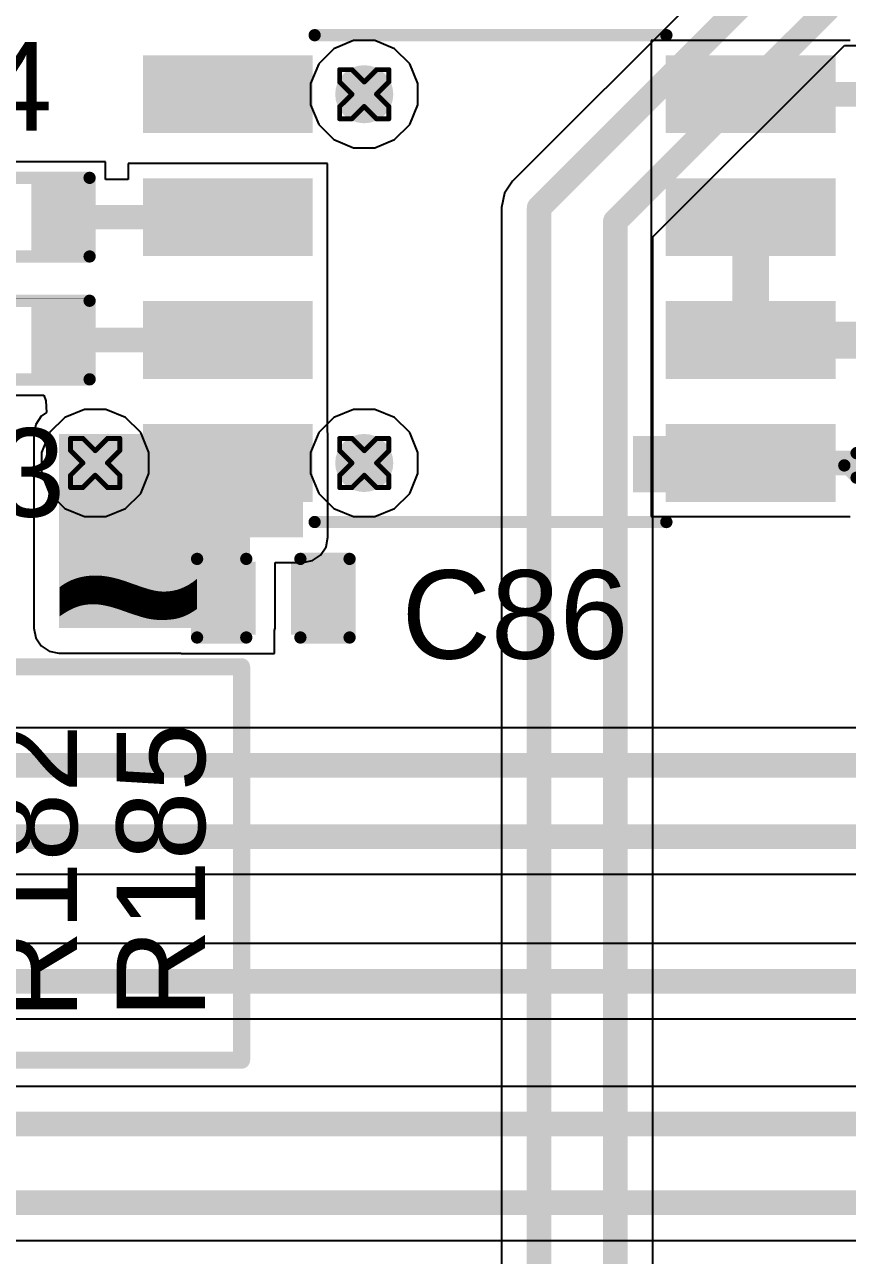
# Model space of a CAD drawing. Header units: inches. Extents: x -11 to 5379, y 0 to 5429.
# Drawn here: x 79.17 to 87.66, y 68.47 to 81.18 of the extents above; entities that cross this region are included whole.
import ezdxf

# ---------------------------------------------------------------- set-up
doc = ezdxf.new("R2010")
doc.units = ezdxf.units.IN
for name, color, linetype in [('Bottom Layer', 5, 'Continuous'), ('Drill Drawing', 1, 'Continuous'), ('GND', 16, 'Continuous'), ('PWR', 76, 'Continuous'), ('Top Layer', 1, 'Continuous'), ('Top Overlay', 2, 'Continuous'), ('Top Paste', 8, 'Continuous'), ('Top Solder', 216, 'Continuous'), ('Via Holes', 16, 'Continuous')]:
    doc.layers.add(name, color=color, linetype=linetype)
doc.styles.add('Arial', font='', dxfattribs={"height": 0.2})
doc.styles.add('Arial_Bold', font='', dxfattribs={"height": 0.2})
doc.styles.get('Arial').set_extended_font_data('Arial')
doc.styles.get('Arial_Bold').set_extended_font_data('Arial', bold=True)

# ---------------------------------------------------------------- blocks, each defined once
blk = doc.blocks.new('SOIC_8_0_154___3_90___W______23')
at = {"layer": 'Top Layer'}
for points in [[(-3.475, 1.605), (-3.475, 2.205), (-1.925, 2.205), (-1.925, 1.605)], [(1.925, 1.605), (1.925, 2.205), (3.475, 2.205), (3.475, 1.605)], [(-3.475, 0.335), (-3.475, 0.935), (-1.925, 0.935), (-1.925, 0.335)], [(1.925, 0.335), (1.925, 0.935), (3.475, 0.935), (3.475, 0.335)], [(-3.475, -0.935), (-3.475, -0.335), (-1.925, -0.335), (-1.925, -0.935)], [(1.925, -0.935), (1.925, -0.335), (3.475, -0.335), (3.475, -0.935)], [(-3.475, -2.205), (-3.475, -1.605), (-1.925, -1.605), (-1.925, -2.205)], [(1.925, -2.205), (1.925, -1.605), (3.475, -1.605), (3.475, -2.205)]]:
    blk.add_hatch(color=1, dxfattribs=at).paths.add_polyline_path(points)
at = {"layer": 'Top Overlay'}
blk.add_hatch(color=2, dxfattribs=at).paths.add_polyline_path([(-1.838, 1.626), (-1.483, 1.626), (-1.483, 2.21), (-1.838, 2.21)])
at = {"layer": 'Top Paste'}
for points in [[(-3.475, 1.605), (-3.475, 2.205), (-1.925, 2.205), (-1.925, 1.605)], [(1.925, 1.605), (1.925, 2.205), (3.475, 2.205), (3.475, 1.605)], [(-3.475, 0.335), (-3.475, 0.935), (-1.925, 0.935), (-1.925, 0.335)], [(1.925, 0.335), (1.925, 0.935), (3.475, 0.935), (3.475, 0.335)], [(-3.475, -0.935), (-3.475, -0.335), (-1.925, -0.335), (-1.925, -0.935)], [(1.925, -0.935), (1.925, -0.335), (3.475, -0.335), (3.475, -0.935)], [(-3.475, -2.205), (-3.475, -1.605), (-1.925, -1.605), (-1.925, -2.205)], [(1.925, -2.205), (1.925, -1.605), (3.475, -1.605), (3.475, -2.205)]]:
    blk.add_hatch(color=8, dxfattribs=at).paths.add_polyline_path(points)
at = {"layer": 'Top Solder'}
for points in [[(-3.577, 1.503), (-3.577, 2.307), (-1.823, 2.307), (-1.823, 1.503)], [(1.823, 1.503), (1.823, 2.307), (3.577, 2.307), (3.577, 1.503)], [(-3.577, 0.233), (-3.577, 1.037), (-1.823, 1.037), (-1.823, 0.233)], [(1.823, 0.233), (1.823, 1.037), (3.577, 1.037), (3.577, 0.233)], [(-3.577, -1.037), (-3.577, -0.233), (-1.823, -0.233), (-1.823, -1.037)], [(1.823, -1.037), (1.823, -0.233), (3.577, -0.233), (3.577, -1.037)], [(-3.577, -2.307), (-3.577, -1.503), (-1.823, -1.503), (-1.823, -2.307)], [(1.823, -2.307), (1.823, -1.503), (3.577, -1.503), (3.577, -2.307)]]:
    blk.add_hatch(color=216, dxfattribs=at).paths.add_polyline_path(points)
at = {"layer": 'Top Overlay'}
for points in [[(1.803, 2.515, 0.127, 0.127, 0), (-1.829, 2.515, 0.127, 0.127, 0)], [(-3.794, 2.057, 0.127, 0.127, 0), (-3.794, 1.803, 0.127, 0.127, 0)], [(-3.667, 1.93, 0.127, 0.127, 0), (-3.794, 2.057, 0.127, 0.127, 0)], [(-3.667, 1.93, 0.127, 0.127, 0), (-3.794, 1.803, 0.127, 0.127, 0)], [(1.803, -2.515, 0.127, 0.127, 0), (-1.829, -2.515, 0.127, 0.127, 0)]]:
    blk.add_lwpolyline(points, format="xyseb", dxfattribs=at)
for points in [[(-1.861, 2.515, 0.0635, 0.0635, 1), (-1.797, 2.515, 0.0635, 0.0635, 1)], [(1.772, 2.515, 0.0635, 0.0635, 1), (1.835, 2.515, 0.0635, 0.0635, 1)], [(-3.826, 2.057, 0.0635, 0.0635, 1), (-3.762, 2.057, 0.0635, 0.0635, 1)], [(-3.826, 2.057, 0.0635, 0.0635, 1), (-3.762, 2.057, 0.0635, 0.0635, 1)], [(-3.699, 1.93, 0.0635, 0.0635, 1), (-3.635, 1.93, 0.0635, 0.0635, 1)], [(-3.699, 1.93, 0.0635, 0.0635, 1), (-3.635, 1.93, 0.0635, 0.0635, 1)], [(-3.826, 1.803, 0.0635, 0.0635, 1), (-3.762, 1.803, 0.0635, 0.0635, 1)], [(-3.826, 1.803, 0.0635, 0.0635, 1), (-3.762, 1.803, 0.0635, 0.0635, 1)], [(-1.861, -2.515, 0.0635, 0.0635, 1), (-1.797, -2.515, 0.0635, 0.0635, 1)], [(1.772, -2.515, 0.0635, 0.0635, 1), (1.835, -2.515, 0.0635, 0.0635, 1)]]:
    blk.add_lwpolyline(points, format="xyseb", close=True, dxfattribs=at)
blk = doc.blocks.new('R___0402_26')
at = {"layer": 'Top Layer'}
for points in [[(-0.699, -0.318), (-0.699, 0.318), (-0.241, 0.318), (-0.241, -0.318)], [(0.241, -0.318), (0.241, 0.318), (0.699, 0.318), (0.699, -0.318)]]:
    blk.add_hatch(color=1, dxfattribs=at).paths.add_polyline_path(points)
at = {"layer": 'Top Paste'}
for points in [[(-0.699, -0.318), (-0.699, 0.318), (-0.241, 0.318), (-0.241, -0.318)], [(0.241, -0.318), (0.241, 0.318), (0.699, 0.318), (0.699, -0.318)]]:
    blk.add_hatch(color=8, dxfattribs=at).paths.add_polyline_path(points)
at = {"layer": 'Top Solder'}
for points in [[(-0.754, -0.373), (-0.754, 0.373), (-0.186, 0.373), (-0.186, -0.373)], [(0.186, -0.373), (0.186, 0.373), (0.754, 0.373), (0.754, -0.373)]]:
    blk.add_hatch(color=216, dxfattribs=at).paths.add_polyline_path(points)
at = {"layer": 'Top Overlay'}
for points in [[(-0.787, 0.406, 0.127, 0.127, 0), (-0.787, -0.406, 0.127, 0.127, 0)], [(0.787, 0.406, 0.127, 0.127, 0), (-0.787, 0.406, 0.127, 0.127, 0)], [(0.787, 0.406, 0.127, 0.127, 0), (0.787, -0.406, 0.127, 0.127, 0)], [(0.787, -0.406, 0.127, 0.127, 0), (-0.787, -0.406, 0.127, 0.127, 0)], [(0.813, -0.432, 0.00323, 0.00323, 0), (-0.813, -0.432, 0.00323, 0.00323, 0)]]:
    blk.add_lwpolyline(points, format="xyseb", dxfattribs=at)
for points in [[(-0.819, 0.406, 0.0635, 0.0635, 1), (-0.756, 0.406, 0.0635, 0.0635, 1)], [(-0.819, 0.406, 0.0635, 0.0635, 1), (-0.756, 0.406, 0.0635, 0.0635, 1)], [(0.756, 0.406, 0.0635, 0.0635, 1), (0.819, 0.406, 0.0635, 0.0635, 1)], [(0.756, 0.406, 0.0635, 0.0635, 1), (0.819, 0.406, 0.0635, 0.0635, 1)], [(-0.819, -0.406, 0.0635, 0.0635, 1), (-0.756, -0.406, 0.0635, 0.0635, 1)], [(-0.819, -0.406, 0.0635, 0.0635, 1), (-0.756, -0.406, 0.0635, 0.0635, 1)], [(0.756, -0.406, 0.0635, 0.0635, 1), (0.819, -0.406, 0.0635, 0.0635, 1)], [(0.756, -0.406, 0.0635, 0.0635, 1), (0.819, -0.406, 0.0635, 0.0635, 1)], [(-0.814, -0.432, 0.00161, 0.00161, 1), (-0.812, -0.432, 0.00161, 0.00161, 1)], [(0.812, -0.432, 0.00161, 0.00161, 1), (0.814, -0.432, 0.00161, 0.00161, 1)]]:
    blk.add_lwpolyline(points, format="xyseb", close=True, dxfattribs=at)
blk = doc.blocks.new('R___0402_27')
at = {"layer": 'Top Layer'}
for points in [[(-0.699, -0.318), (-0.699, 0.318), (-0.241, 0.318), (-0.241, -0.318)], [(0.241, -0.318), (0.241, 0.318), (0.699, 0.318), (0.699, -0.318)]]:
    blk.add_hatch(color=1, dxfattribs=at).paths.add_polyline_path(points)
at = {"layer": 'Top Paste'}
for points in [[(-0.699, -0.318), (-0.699, 0.318), (-0.241, 0.318), (-0.241, -0.318)], [(0.241, -0.318), (0.241, 0.318), (0.699, 0.318), (0.699, -0.318)]]:
    blk.add_hatch(color=8, dxfattribs=at).paths.add_polyline_path(points)
at = {"layer": 'Top Solder'}
for points in [[(-0.754, -0.373), (-0.754, 0.373), (-0.186, 0.373), (-0.186, -0.373)], [(0.186, -0.373), (0.186, 0.373), (0.754, 0.373), (0.754, -0.373)]]:
    blk.add_hatch(color=216, dxfattribs=at).paths.add_polyline_path(points)
at = {"layer": 'Top Overlay'}
for points in [[(-0.787, 0.406, 0.127, 0.127, 0), (-0.787, -0.406, 0.127, 0.127, 0)], [(0.787, 0.406, 0.127, 0.127, 0), (-0.787, 0.406, 0.127, 0.127, 0)], [(0.787, 0.406, 0.127, 0.127, 0), (0.787, -0.406, 0.127, 0.127, 0)], [(0.787, -0.406, 0.127, 0.127, 0), (-0.787, -0.406, 0.127, 0.127, 0)], [(0.813, -0.432, 0.00323, 0.00323, 0), (-0.813, -0.432, 0.00323, 0.00323, 0)]]:
    blk.add_lwpolyline(points, format="xyseb", dxfattribs=at)
for points in [[(-0.819, 0.406, 0.0635, 0.0635, 1), (-0.756, 0.406, 0.0635, 0.0635, 1)], [(-0.819, 0.406, 0.0635, 0.0635, 1), (-0.756, 0.406, 0.0635, 0.0635, 1)], [(0.756, 0.406, 0.0635, 0.0635, 1), (0.819, 0.406, 0.0635, 0.0635, 1)], [(0.756, 0.406, 0.0635, 0.0635, 1), (0.819, 0.406, 0.0635, 0.0635, 1)], [(-0.819, -0.406, 0.0635, 0.0635, 1), (-0.756, -0.406, 0.0635, 0.0635, 1)], [(-0.819, -0.406, 0.0635, 0.0635, 1), (-0.756, -0.406, 0.0635, 0.0635, 1)], [(0.756, -0.406, 0.0635, 0.0635, 1), (0.819, -0.406, 0.0635, 0.0635, 1)], [(0.756, -0.406, 0.0635, 0.0635, 1), (0.819, -0.406, 0.0635, 0.0635, 1)], [(-0.814, -0.432, 0.00161, 0.00161, 1), (-0.812, -0.432, 0.00161, 0.00161, 1)], [(0.812, -0.432, 0.00161, 0.00161, 1), (0.814, -0.432, 0.00161, 0.00161, 1)]]:
    blk.add_lwpolyline(points, format="xyseb", close=True, dxfattribs=at)
blk = doc.blocks.new('C___0402_29')
at = {"layer": 'Top Layer'}
for points in [[(-0.699, -0.318), (-0.699, 0.318), (-0.241, 0.318), (-0.241, -0.318)], [(0.241, -0.318), (0.241, 0.318), (0.699, 0.318), (0.699, -0.318)]]:
    blk.add_hatch(color=1, dxfattribs=at).paths.add_polyline_path(points)
at = {"layer": 'Top Paste'}
for points in [[(-0.699, -0.318), (-0.699, 0.318), (-0.241, 0.318), (-0.241, -0.318)], [(0.241, -0.318), (0.241, 0.318), (0.699, 0.318), (0.699, -0.318)]]:
    blk.add_hatch(color=8, dxfattribs=at).paths.add_polyline_path(points)
at = {"layer": 'Top Solder'}
for points in [[(-0.758, -0.377), (-0.758, 0.377), (-0.181, 0.377), (-0.181, -0.377)], [(0.181, -0.377), (0.181, 0.377), (0.758, 0.377), (0.758, -0.377)]]:
    blk.add_hatch(color=216, dxfattribs=at).paths.add_polyline_path(points)
at = {"layer": 'Top Overlay'}
for points in [[(-0.787, 0.406, 0.127, 0.127, 0), (-0.787, -0.406, 0.127, 0.127, 0)], [(-0.279, 0.406, 0.127, 0.127, 0), (-0.787, 0.406, 0.127, 0.127, 0)], [(0.787, 0.406, 0.127, 0.127, 0), (0.279, 0.406, 0.127, 0.127, 0)], [(0.787, 0.406, 0.127, 0.127, 0), (0.787, -0.406, 0.127, 0.127, 0)], [(-0.279, -0.406, 0.127, 0.127, 0), (-0.787, -0.406, 0.127, 0.127, 0)], [(0.787, -0.406, 0.127, 0.127, 0), (0.279, -0.406, 0.127, 0.127, 0)]]:
    blk.add_lwpolyline(points, format="xyseb", dxfattribs=at)
for points in [[(-0.819, 0.406, 0.0635, 0.0635, 1), (-0.756, 0.406, 0.0635, 0.0635, 1)], [(-0.819, 0.406, 0.0635, 0.0635, 1), (-0.756, 0.406, 0.0635, 0.0635, 1)], [(-0.311, 0.406, 0.0635, 0.0635, 1), (-0.248, 0.406, 0.0635, 0.0635, 1)], [(0.248, 0.406, 0.0635, 0.0635, 1), (0.311, 0.406, 0.0635, 0.0635, 1)], [(0.756, 0.406, 0.0635, 0.0635, 1), (0.819, 0.406, 0.0635, 0.0635, 1)], [(0.756, 0.406, 0.0635, 0.0635, 1), (0.819, 0.406, 0.0635, 0.0635, 1)], [(-0.819, -0.406, 0.0635, 0.0635, 1), (-0.756, -0.406, 0.0635, 0.0635, 1)], [(-0.819, -0.406, 0.0635, 0.0635, 1), (-0.756, -0.406, 0.0635, 0.0635, 1)], [(-0.311, -0.406, 0.0635, 0.0635, 1), (-0.248, -0.406, 0.0635, 0.0635, 1)], [(0.248, -0.406, 0.0635, 0.0635, 1), (0.311, -0.406, 0.0635, 0.0635, 1)], [(0.756, -0.406, 0.0635, 0.0635, 1), (0.819, -0.406, 0.0635, 0.0635, 1)], [(0.756, -0.406, 0.0635, 0.0635, 1), (0.819, -0.406, 0.0635, 0.0635, 1)]]:
    blk.add_lwpolyline(points, format="xyseb", close=True, dxfattribs=at)

msp = doc.modelspace()

# ---------------------------------------------------------------- hatches: boundary and pattern name
at = {"layer": 'Bottom Layer'}
h = msp.add_hatch(color=5, dxfattribs=at)
edge = h.paths.add_edge_path()
edge.add_arc((82.674, 80.465), 0.3, 0, 360)
h = msp.add_hatch(color=5, dxfattribs=at)
edge = h.paths.add_edge_path()
edge.add_arc((79.895, 76.655), 0.3, 0, 360)
h = msp.add_hatch(color=5, dxfattribs=at)
edge = h.paths.add_edge_path()
edge.add_arc((82.674, 76.655), 0.3, 0, 360)
at = {"layer": 'GND'}
h = msp.add_hatch(color=16, dxfattribs=at)
edge = h.paths.add_edge_path()
edge.add_arc((82.674, 80.465), 0.3, 0, 360)
h = msp.add_hatch(color=16, dxfattribs=at)
edge = h.paths.add_edge_path()
edge.add_arc((79.895, 76.655), 0.3, 0, 360)
h = msp.add_hatch(color=16, dxfattribs=at)
edge = h.paths.add_edge_path()
edge.add_arc((82.674, 76.655), 0.3, 0, 360)
at = {"layer": 'PWR'}
h = msp.add_hatch(color=76, dxfattribs=at)
edge = h.paths.add_edge_path()
edge.add_arc((82.674, 80.465), 0.3, 0, 360)
h = msp.add_hatch(color=76, dxfattribs=at)
edge = h.paths.add_edge_path()
edge.add_arc((79.895, 76.655), 0.3, 0, 360)
h = msp.add_hatch(color=76, dxfattribs=at)
edge = h.paths.add_edge_path()
edge.add_arc((82.674, 76.655), 0.3, 0, 360)
at = {"layer": 'Top Layer'}
h = msp.add_hatch(color=1, dxfattribs=at)
edge = h.paths.add_edge_path()
edge.add_arc((82.674, 80.465), 0.3, 0, 360)
for points in [[(81.494, 76.955), (79.52, 76.955), (79.52, 74.949), (81.494, 74.949)], [(80.49, 75.887), (82.04, 75.887), (82.04, 76.955), (80.49, 76.955)]]:
    msp.add_hatch(color=1, dxfattribs=at).paths.add_polyline_path(points)
h = msp.add_hatch(color=1, dxfattribs=at)
edge = h.paths.add_edge_path()
edge.add_arc((79.895, 76.655), 0.3, 0, 360)
h = msp.add_hatch(color=1, dxfattribs=at)
edge = h.paths.add_edge_path()
edge.add_arc((82.674, 76.655), 0.3, 0, 360)
at = {"layer": 'Via Holes'}
h = msp.add_hatch(color=7, dxfattribs=at)
edge = h.paths.add_edge_path()
edge.add_arc((82.674, 80.465), 0.15, 0, 360)
h = msp.add_hatch(color=7, dxfattribs=at)
edge = h.paths.add_edge_path()
edge.add_arc((79.895, 76.655), 0.15, 0, 360)
h = msp.add_hatch(color=7, dxfattribs=at)
edge = h.paths.add_edge_path()
edge.add_arc((82.674, 76.655), 0.15, 0, 360)

# ---------------------------------------------------------------- linework, layer by layer
at = {"layer": 'Bottom Layer'}
for p, q in [((86.828, 82.19), (84.206, 79.568)), ((85.656, 78.992), (87.633, 80.969)), ((87.633, 80.969), (94.244, 80.969)), ((84.206, 79.568), (84.122, 79.442)), ((84.122, 79.442), (84.092, 79.293)), ((84.092, 79.293), (84.092, 67.526)), ((85.656, 68.153), (85.656, 78.992)), ((79.785, 77.209), (79.581, 77.125)), ((80.005, 77.209), (79.785, 77.209)), ((80.209, 77.125), (80.005, 77.209)), ((79.581, 77.125), (79.425, 76.969)), ((80.365, 76.969), (80.209, 77.125)), ((79.425, 76.969), (79.341, 76.765)), ((80.449, 76.765), (80.365, 76.969)), ((79.341, 76.765), (79.341, 76.545)), ((80.449, 76.545), (80.449, 76.765)), ((79.341, 76.545), (79.425, 76.341)), ((80.365, 76.341), (80.449, 76.545)), ((79.425, 76.341), (79.581, 76.186)), ((80.209, 76.186), (80.365, 76.341)), ((79.581, 76.186), (79.785, 76.101)), ((80.005, 76.101), (80.209, 76.186)), ((79.785, 76.101), (80.005, 76.101))]:
    msp.add_line(p, q, dxfattribs=at)
for points in [[(84.48, 79.293, 0.254, 0.254, 0), (87.102, 81.915, 0.254, 0.254, 0)], [(85.268, 79.153, 0.254, 0.254, 0), (87.472, 81.357, 0.254, 0.254, 0)], [(84.48, 67.526, 0.254, 0.254, 0), (84.48, 79.293, 0.254, 0.254, 0)], [(85.268, 67.758, 0.254, 0.254, 0), (85.268, 79.153, 0.254, 0.254, 0)]]:
    msp.add_lwpolyline(points, format="xyseb", dxfattribs=at)
for points in [[(84.417, 79.293, 0.127, 0.127, 1), (84.544, 79.293, 0.127, 0.127, 1)], [(84.417, 79.293, 0.127, 0.127, 1), (84.544, 79.293, 0.127, 0.127, 1)], [(85.204, 79.153, 0.127, 0.127, 1), (85.331, 79.153, 0.127, 0.127, 1)], [(85.204, 79.153, 0.127, 0.127, 1), (85.331, 79.153, 0.127, 0.127, 1)]]:
    msp.add_lwpolyline(points, format="xyseb", close=True, dxfattribs=at)
at = {"layer": 'Drill Drawing'}
for points in [[(82.42, 80.592, 0.0508, 0.0508, 0), (82.42, 80.719, 0.0508, 0.0508, 0)], [(82.42, 80.719, 0.0508, 0.0508, 0), (82.547, 80.719, 0.0508, 0.0508, 0)], [(82.547, 80.719, 0.0508, 0.0508, 0), (82.674, 80.592, 0.0508, 0.0508, 0)], [(82.674, 80.592, 0.0508, 0.0508, 0), (82.801, 80.719, 0.0508, 0.0508, 0)], [(82.801, 80.719, 0.0508, 0.0508, 0), (82.928, 80.719, 0.0508, 0.0508, 0)], [(82.928, 80.592, 0.0508, 0.0508, 0), (82.928, 80.719, 0.0508, 0.0508, 0)], [(82.42, 80.592, 0.0508, 0.0508, 0), (82.547, 80.465, 0.0508, 0.0508, 0)], [(82.801, 80.465, 0.0508, 0.0508, 0), (82.928, 80.592, 0.0508, 0.0508, 0)], [(82.42, 80.338, 0.0508, 0.0508, 0), (82.547, 80.465, 0.0508, 0.0508, 0)], [(82.801, 80.465, 0.0508, 0.0508, 0), (82.928, 80.338, 0.0508, 0.0508, 0)], [(82.42, 80.211, 0.0508, 0.0508, 0), (82.42, 80.338, 0.0508, 0.0508, 0)], [(82.547, 80.211, 0.0508, 0.0508, 0), (82.674, 80.338, 0.0508, 0.0508, 0)], [(82.674, 80.338, 0.0508, 0.0508, 0), (82.801, 80.211, 0.0508, 0.0508, 0)], [(82.928, 80.211, 0.0508, 0.0508, 0), (82.928, 80.338, 0.0508, 0.0508, 0)], [(82.42, 80.211, 0.0508, 0.0508, 0), (82.547, 80.211, 0.0508, 0.0508, 0)], [(82.801, 80.211, 0.0508, 0.0508, 0), (82.928, 80.211, 0.0508, 0.0508, 0)], [(79.641, 76.782, 0.0508, 0.0508, 0), (79.641, 76.909, 0.0508, 0.0508, 0)], [(79.641, 76.909, 0.0508, 0.0508, 0), (79.768, 76.909, 0.0508, 0.0508, 0)], [(79.768, 76.909, 0.0508, 0.0508, 0), (79.895, 76.782, 0.0508, 0.0508, 0)], [(79.895, 76.782, 0.0508, 0.0508, 0), (80.022, 76.909, 0.0508, 0.0508, 0)], [(80.022, 76.909, 0.0508, 0.0508, 0), (80.149, 76.909, 0.0508, 0.0508, 0)], [(80.149, 76.782, 0.0508, 0.0508, 0), (80.149, 76.909, 0.0508, 0.0508, 0)], [(82.42, 76.782, 0.0508, 0.0508, 0), (82.42, 76.909, 0.0508, 0.0508, 0)], [(82.42, 76.909, 0.0508, 0.0508, 0), (82.547, 76.909, 0.0508, 0.0508, 0)], [(82.547, 76.909, 0.0508, 0.0508, 0), (82.674, 76.782, 0.0508, 0.0508, 0)], [(82.674, 76.782, 0.0508, 0.0508, 0), (82.801, 76.909, 0.0508, 0.0508, 0)], [(82.801, 76.909, 0.0508, 0.0508, 0), (82.928, 76.909, 0.0508, 0.0508, 0)], [(82.928, 76.782, 0.0508, 0.0508, 0), (82.928, 76.909, 0.0508, 0.0508, 0)], [(79.641, 76.782, 0.0508, 0.0508, 0), (79.768, 76.655, 0.0508, 0.0508, 0)], [(80.022, 76.655, 0.0508, 0.0508, 0), (80.149, 76.782, 0.0508, 0.0508, 0)], [(82.42, 76.782, 0.0508, 0.0508, 0), (82.547, 76.655, 0.0508, 0.0508, 0)], [(82.801, 76.655, 0.0508, 0.0508, 0), (82.928, 76.782, 0.0508, 0.0508, 0)], [(79.641, 76.528, 0.0508, 0.0508, 0), (79.768, 76.655, 0.0508, 0.0508, 0)], [(80.022, 76.655, 0.0508, 0.0508, 0), (80.149, 76.528, 0.0508, 0.0508, 0)], [(82.42, 76.528, 0.0508, 0.0508, 0), (82.547, 76.655, 0.0508, 0.0508, 0)], [(82.801, 76.655, 0.0508, 0.0508, 0), (82.928, 76.528, 0.0508, 0.0508, 0)], [(79.641, 76.401, 0.0508, 0.0508, 0), (79.641, 76.528, 0.0508, 0.0508, 0)], [(79.768, 76.401, 0.0508, 0.0508, 0), (79.895, 76.528, 0.0508, 0.0508, 0)], [(79.895, 76.528, 0.0508, 0.0508, 0), (80.022, 76.401, 0.0508, 0.0508, 0)], [(80.149, 76.401, 0.0508, 0.0508, 0), (80.149, 76.528, 0.0508, 0.0508, 0)], [(82.42, 76.401, 0.0508, 0.0508, 0), (82.42, 76.528, 0.0508, 0.0508, 0)], [(82.547, 76.401, 0.0508, 0.0508, 0), (82.674, 76.528, 0.0508, 0.0508, 0)], [(82.674, 76.528, 0.0508, 0.0508, 0), (82.801, 76.401, 0.0508, 0.0508, 0)], [(82.928, 76.401, 0.0508, 0.0508, 0), (82.928, 76.528, 0.0508, 0.0508, 0)], [(79.641, 76.401, 0.0508, 0.0508, 0), (79.768, 76.401, 0.0508, 0.0508, 0)], [(80.022, 76.401, 0.0508, 0.0508, 0), (80.149, 76.401, 0.0508, 0.0508, 0)], [(82.42, 76.401, 0.0508, 0.0508, 0), (82.547, 76.401, 0.0508, 0.0508, 0)], [(82.801, 76.401, 0.0508, 0.0508, 0), (82.928, 76.401, 0.0508, 0.0508, 0)]]:
    msp.add_lwpolyline(points, format="xyseb", dxfattribs=at)
for points in [[(82.407, 80.719, 0.0254, 0.0254, 1), (82.433, 80.719, 0.0254, 0.0254, 1)], [(82.407, 80.719, 0.0254, 0.0254, 1), (82.433, 80.719, 0.0254, 0.0254, 1)], [(82.534, 80.719, 0.0254, 0.0254, 1), (82.56, 80.719, 0.0254, 0.0254, 1)], [(82.534, 80.719, 0.0254, 0.0254, 1), (82.56, 80.719, 0.0254, 0.0254, 1)], [(82.788, 80.719, 0.0254, 0.0254, 1), (82.814, 80.719, 0.0254, 0.0254, 1)], [(82.788, 80.719, 0.0254, 0.0254, 1), (82.814, 80.719, 0.0254, 0.0254, 1)], [(82.915, 80.719, 0.0254, 0.0254, 1), (82.941, 80.719, 0.0254, 0.0254, 1)], [(82.915, 80.719, 0.0254, 0.0254, 1), (82.941, 80.719, 0.0254, 0.0254, 1)], [(82.407, 80.592, 0.0254, 0.0254, 1), (82.433, 80.592, 0.0254, 0.0254, 1)], [(82.407, 80.592, 0.0254, 0.0254, 1), (82.433, 80.592, 0.0254, 0.0254, 1)], [(82.661, 80.592, 0.0254, 0.0254, 1), (82.687, 80.592, 0.0254, 0.0254, 1)], [(82.661, 80.592, 0.0254, 0.0254, 1), (82.687, 80.592, 0.0254, 0.0254, 1)], [(82.915, 80.592, 0.0254, 0.0254, 1), (82.941, 80.592, 0.0254, 0.0254, 1)], [(82.915, 80.592, 0.0254, 0.0254, 1), (82.941, 80.592, 0.0254, 0.0254, 1)], [(82.534, 80.465, 0.0254, 0.0254, 1), (82.56, 80.465, 0.0254, 0.0254, 1)], [(82.534, 80.465, 0.0254, 0.0254, 1), (82.56, 80.465, 0.0254, 0.0254, 1)], [(82.788, 80.465, 0.0254, 0.0254, 1), (82.814, 80.465, 0.0254, 0.0254, 1)], [(82.788, 80.465, 0.0254, 0.0254, 1), (82.814, 80.465, 0.0254, 0.0254, 1)], [(82.407, 80.338, 0.0254, 0.0254, 1), (82.433, 80.338, 0.0254, 0.0254, 1)], [(82.407, 80.338, 0.0254, 0.0254, 1), (82.433, 80.338, 0.0254, 0.0254, 1)], [(82.661, 80.338, 0.0254, 0.0254, 1), (82.687, 80.338, 0.0254, 0.0254, 1)], [(82.661, 80.338, 0.0254, 0.0254, 1), (82.687, 80.338, 0.0254, 0.0254, 1)], [(82.915, 80.338, 0.0254, 0.0254, 1), (82.941, 80.338, 0.0254, 0.0254, 1)], [(82.915, 80.338, 0.0254, 0.0254, 1), (82.941, 80.338, 0.0254, 0.0254, 1)], [(82.407, 80.211, 0.0254, 0.0254, 1), (82.433, 80.211, 0.0254, 0.0254, 1)], [(82.407, 80.211, 0.0254, 0.0254, 1), (82.433, 80.211, 0.0254, 0.0254, 1)], [(82.534, 80.211, 0.0254, 0.0254, 1), (82.56, 80.211, 0.0254, 0.0254, 1)], [(82.534, 80.211, 0.0254, 0.0254, 1), (82.56, 80.211, 0.0254, 0.0254, 1)], [(82.788, 80.211, 0.0254, 0.0254, 1), (82.814, 80.211, 0.0254, 0.0254, 1)], [(82.788, 80.211, 0.0254, 0.0254, 1), (82.814, 80.211, 0.0254, 0.0254, 1)], [(82.915, 80.211, 0.0254, 0.0254, 1), (82.941, 80.211, 0.0254, 0.0254, 1)], [(82.915, 80.211, 0.0254, 0.0254, 1), (82.941, 80.211, 0.0254, 0.0254, 1)], [(79.628, 76.909, 0.0254, 0.0254, 1), (79.654, 76.909, 0.0254, 0.0254, 1)], [(79.628, 76.909, 0.0254, 0.0254, 1), (79.654, 76.909, 0.0254, 0.0254, 1)], [(79.755, 76.909, 0.0254, 0.0254, 1), (79.781, 76.909, 0.0254, 0.0254, 1)], [(79.755, 76.909, 0.0254, 0.0254, 1), (79.781, 76.909, 0.0254, 0.0254, 1)], [(80.009, 76.909, 0.0254, 0.0254, 1), (80.035, 76.909, 0.0254, 0.0254, 1)], [(80.009, 76.909, 0.0254, 0.0254, 1), (80.035, 76.909, 0.0254, 0.0254, 1)], [(80.136, 76.909, 0.0254, 0.0254, 1), (80.162, 76.909, 0.0254, 0.0254, 1)], [(80.136, 76.909, 0.0254, 0.0254, 1), (80.162, 76.909, 0.0254, 0.0254, 1)], [(82.407, 76.909, 0.0254, 0.0254, 1), (82.433, 76.909, 0.0254, 0.0254, 1)], [(82.407, 76.909, 0.0254, 0.0254, 1), (82.433, 76.909, 0.0254, 0.0254, 1)], [(82.534, 76.909, 0.0254, 0.0254, 1), (82.56, 76.909, 0.0254, 0.0254, 1)], [(82.534, 76.909, 0.0254, 0.0254, 1), (82.56, 76.909, 0.0254, 0.0254, 1)], [(82.788, 76.909, 0.0254, 0.0254, 1), (82.814, 76.909, 0.0254, 0.0254, 1)], [(82.788, 76.909, 0.0254, 0.0254, 1), (82.814, 76.909, 0.0254, 0.0254, 1)], [(82.915, 76.909, 0.0254, 0.0254, 1), (82.941, 76.909, 0.0254, 0.0254, 1)], [(82.915, 76.909, 0.0254, 0.0254, 1), (82.941, 76.909, 0.0254, 0.0254, 1)], [(79.628, 76.782, 0.0254, 0.0254, 1), (79.654, 76.782, 0.0254, 0.0254, 1)], [(79.628, 76.782, 0.0254, 0.0254, 1), (79.654, 76.782, 0.0254, 0.0254, 1)], [(79.882, 76.782, 0.0254, 0.0254, 1), (79.908, 76.782, 0.0254, 0.0254, 1)], [(79.882, 76.782, 0.0254, 0.0254, 1), (79.908, 76.782, 0.0254, 0.0254, 1)], [(80.136, 76.782, 0.0254, 0.0254, 1), (80.162, 76.782, 0.0254, 0.0254, 1)], [(80.136, 76.782, 0.0254, 0.0254, 1), (80.162, 76.782, 0.0254, 0.0254, 1)], [(82.407, 76.782, 0.0254, 0.0254, 1), (82.433, 76.782, 0.0254, 0.0254, 1)], [(82.407, 76.782, 0.0254, 0.0254, 1), (82.433, 76.782, 0.0254, 0.0254, 1)], [(82.661, 76.782, 0.0254, 0.0254, 1), (82.687, 76.782, 0.0254, 0.0254, 1)], [(82.661, 76.782, 0.0254, 0.0254, 1), (82.687, 76.782, 0.0254, 0.0254, 1)], [(82.915, 76.782, 0.0254, 0.0254, 1), (82.941, 76.782, 0.0254, 0.0254, 1)], [(82.915, 76.782, 0.0254, 0.0254, 1), (82.941, 76.782, 0.0254, 0.0254, 1)], [(79.755, 76.655, 0.0254, 0.0254, 1), (79.781, 76.655, 0.0254, 0.0254, 1)], [(79.755, 76.655, 0.0254, 0.0254, 1), (79.781, 76.655, 0.0254, 0.0254, 1)], [(80.009, 76.655, 0.0254, 0.0254, 1), (80.035, 76.655, 0.0254, 0.0254, 1)], [(80.009, 76.655, 0.0254, 0.0254, 1), (80.035, 76.655, 0.0254, 0.0254, 1)], [(82.534, 76.655, 0.0254, 0.0254, 1), (82.56, 76.655, 0.0254, 0.0254, 1)], [(82.534, 76.655, 0.0254, 0.0254, 1), (82.56, 76.655, 0.0254, 0.0254, 1)], [(82.788, 76.655, 0.0254, 0.0254, 1), (82.814, 76.655, 0.0254, 0.0254, 1)], [(82.788, 76.655, 0.0254, 0.0254, 1), (82.814, 76.655, 0.0254, 0.0254, 1)], [(79.628, 76.528, 0.0254, 0.0254, 1), (79.654, 76.528, 0.0254, 0.0254, 1)], [(79.628, 76.528, 0.0254, 0.0254, 1), (79.654, 76.528, 0.0254, 0.0254, 1)], [(79.882, 76.528, 0.0254, 0.0254, 1), (79.908, 76.528, 0.0254, 0.0254, 1)], [(79.882, 76.528, 0.0254, 0.0254, 1), (79.908, 76.528, 0.0254, 0.0254, 1)], [(80.136, 76.528, 0.0254, 0.0254, 1), (80.162, 76.528, 0.0254, 0.0254, 1)], [(80.136, 76.528, 0.0254, 0.0254, 1), (80.162, 76.528, 0.0254, 0.0254, 1)], [(82.407, 76.528, 0.0254, 0.0254, 1), (82.433, 76.528, 0.0254, 0.0254, 1)], [(82.407, 76.528, 0.0254, 0.0254, 1), (82.433, 76.528, 0.0254, 0.0254, 1)], [(82.661, 76.528, 0.0254, 0.0254, 1), (82.687, 76.528, 0.0254, 0.0254, 1)], [(82.661, 76.528, 0.0254, 0.0254, 1), (82.687, 76.528, 0.0254, 0.0254, 1)], [(82.915, 76.528, 0.0254, 0.0254, 1), (82.941, 76.528, 0.0254, 0.0254, 1)], [(82.915, 76.528, 0.0254, 0.0254, 1), (82.941, 76.528, 0.0254, 0.0254, 1)], [(79.628, 76.401, 0.0254, 0.0254, 1), (79.654, 76.401, 0.0254, 0.0254, 1)], [(79.628, 76.401, 0.0254, 0.0254, 1), (79.654, 76.401, 0.0254, 0.0254, 1)], [(79.755, 76.401, 0.0254, 0.0254, 1), (79.781, 76.401, 0.0254, 0.0254, 1)], [(79.755, 76.401, 0.0254, 0.0254, 1), (79.781, 76.401, 0.0254, 0.0254, 1)], [(80.009, 76.401, 0.0254, 0.0254, 1), (80.035, 76.401, 0.0254, 0.0254, 1)], [(80.009, 76.401, 0.0254, 0.0254, 1), (80.035, 76.401, 0.0254, 0.0254, 1)], [(80.136, 76.401, 0.0254, 0.0254, 1), (80.162, 76.401, 0.0254, 0.0254, 1)], [(80.136, 76.401, 0.0254, 0.0254, 1), (80.162, 76.401, 0.0254, 0.0254, 1)], [(82.407, 76.401, 0.0254, 0.0254, 1), (82.433, 76.401, 0.0254, 0.0254, 1)], [(82.407, 76.401, 0.0254, 0.0254, 1), (82.433, 76.401, 0.0254, 0.0254, 1)], [(82.534, 76.401, 0.0254, 0.0254, 1), (82.56, 76.401, 0.0254, 0.0254, 1)], [(82.534, 76.401, 0.0254, 0.0254, 1), (82.56, 76.401, 0.0254, 0.0254, 1)], [(82.788, 76.401, 0.0254, 0.0254, 1), (82.814, 76.401, 0.0254, 0.0254, 1)], [(82.788, 76.401, 0.0254, 0.0254, 1), (82.814, 76.401, 0.0254, 0.0254, 1)], [(82.915, 76.401, 0.0254, 0.0254, 1), (82.941, 76.401, 0.0254, 0.0254, 1)], [(82.915, 76.401, 0.0254, 0.0254, 1), (82.941, 76.401, 0.0254, 0.0254, 1)]]:
    msp.add_lwpolyline(points, format="xyseb", close=True, dxfattribs=at)
at = {"layer": 'GND'}
for p, q in [((79.785, 77.209), (79.581, 77.125)), ((80.005, 77.209), (79.785, 77.209)), ((80.209, 77.125), (80.005, 77.209)), ((79.581, 77.125), (79.425, 76.969)), ((80.365, 76.969), (80.209, 77.125)), ((79.425, 76.969), (79.341, 76.765)), ((80.449, 76.765), (80.365, 76.969)), ((79.341, 76.765), (79.341, 76.545)), ((80.449, 76.545), (80.449, 76.765)), ((79.341, 76.545), (79.425, 76.341)), ((80.365, 76.341), (80.449, 76.545)), ((79.425, 76.341), (79.581, 76.186)), ((80.209, 76.186), (80.365, 76.341)), ((79.581, 76.186), (79.785, 76.101)), ((80.005, 76.101), (80.209, 76.186)), ((79.785, 76.101), (80.005, 76.101))]:
    msp.add_line(p, q, dxfattribs=at)
at = {"layer": 'PWR'}
for p, q in [((82.564, 81.019), (82.36, 80.935)), ((82.784, 81.019), (82.564, 81.019)), ((82.988, 80.935), (82.784, 81.019)), ((82.36, 80.935), (82.204, 80.779)), ((83.144, 80.779), (82.988, 80.935)), ((82.204, 80.779), (82.12, 80.575)), ((83.228, 80.575), (83.144, 80.779)), ((82.12, 80.575), (82.12, 80.355)), ((83.228, 80.355), (83.228, 80.575)), ((82.12, 80.355), (82.204, 80.151)), ((83.144, 80.151), (83.228, 80.355)), ((82.204, 80.151), (82.36, 79.996)), ((82.988, 79.996), (83.144, 80.151)), ((82.36, 79.996), (82.564, 79.911)), ((82.784, 79.911), (82.988, 79.996)), ((82.564, 79.911), (82.784, 79.911)), ((82.564, 77.209), (82.36, 77.125)), ((82.784, 77.209), (82.564, 77.209)), ((82.988, 77.125), (82.784, 77.209)), ((82.36, 77.125), (82.204, 76.969)), ((83.144, 76.969), (82.988, 77.125)), ((82.204, 76.969), (82.12, 76.765)), ((83.228, 76.765), (83.144, 76.969)), ((82.12, 76.765), (82.12, 76.545)), ((83.228, 76.545), (83.228, 76.765)), ((82.12, 76.545), (82.204, 76.341)), ((83.144, 76.341), (83.228, 76.545)), ((82.204, 76.341), (82.36, 76.186)), ((82.988, 76.186), (83.144, 76.341)), ((82.36, 76.186), (82.564, 76.101)), ((82.784, 76.101), (82.988, 76.186)), ((82.564, 76.101), (82.784, 76.101))]:
    msp.add_line(p, q, dxfattribs=at)
at = {"layer": 'Top Layer'}
for p, q in [((87.694, 81.019), (85.636, 81.019)), ((85.636, 81.019), (85.636, 79.927)), ((85.636, 79.927), (85.636, 79.911)), ((85.636, 79.911), (85.636, 79.749)), ((80.003, 79.767), (78.098, 79.767)), ((80.003, 79.584), (80.003, 79.767)), ((82.294, 79.749), (80.236, 79.749)), ((80.236, 79.749), (80.236, 79.584)), ((82.294, 78.641), (82.294, 79.749)), ((85.636, 79.749), (85.636, 79.733)), ((85.636, 79.733), (85.636, 78.641)), ((80.236, 79.584), (80.003, 79.584)), ((82.294, 78.479), (82.294, 78.641)), ((82.294, 78.641), (82.294, 78.641)), ((85.636, 78.641), (85.636, 78.641)), ((85.636, 78.641), (85.636, 78.479)), ((82.294, 77.387), (82.294, 78.479)), ((82.294, 78.479), (82.294, 78.479)), ((85.636, 78.479), (85.636, 78.479)), ((85.636, 78.479), (85.636, 77.387)), ((78.098, 77.354), (79.364, 77.354)), ((79.364, 77.354), (79.384, 77.298)), ((82.294, 77.371), (82.294, 77.387)), ((82.294, 77.209), (82.294, 77.371)), ((85.636, 77.387), (85.636, 77.371)), ((85.636, 77.371), (85.636, 77.209)), ((79.384, 77.298), (79.393, 77.176)), ((82.294, 77.193), (82.294, 77.209)), ((82.294, 76.98), (82.294, 77.193)), ((85.636, 77.209), (85.636, 77.193)), ((85.636, 77.193), (85.636, 76.101)), ((79.337, 77.138), (79.281, 77.054)), ((79.393, 77.176), (79.337, 77.138)), ((79.281, 77.054), (79.261, 76.955)), ((79.261, 76.955), (79.261, 74.949)), ((82.299, 76.955), (82.294, 76.98)), ((82.299, 75.887), (82.299, 76.955)), ((85.636, 76.101), (87.694, 76.101)), ((82.279, 75.788), (82.299, 75.887)), ((82.139, 75.648), (82.223, 75.704)), ((82.223, 75.704), (82.279, 75.788)), ((81.753, 74.949), (81.753, 75.628)), ((81.753, 75.628), (82.04, 75.628)), ((82.04, 75.628), (82.139, 75.648)), ((79.261, 74.949), (79.281, 74.85)), ((81.748, 74.924), (81.753, 74.949)), ((81.748, 74.687), (81.748, 74.924)), ((79.281, 74.85), (79.337, 74.766)), ((79.337, 74.766), (79.421, 74.71)), ((79.421, 74.71), (79.52, 74.69)), ((79.52, 74.69), (80.782, 74.69)), ((80.782, 74.69), (80.782, 74.687)), ((80.782, 74.687), (81.748, 74.687)), ((99.394, 73.918), (55.699, 73.918)), ((56.165, 72.405), (99.692, 72.405)), ((99.486, 71.689), (68.195, 71.689)), ((68.195, 70.912), (99.647, 70.912)), ((122.033, 70.213), (61.019, 70.213)), ((60.655, 68.623), (121.169, 68.623))]:
    msp.add_line(p, q, dxfattribs=at)
for points in [[(86.665, 80.465, 0.254, 0.254, 0), (103.557, 80.465, 0.254, 0.254, 0)], [(86.665, 77.925, 0.381, 0.381, 0), (86.665, 79.195, 0.381, 0.381, 0)], [(79.52, 79.195, 0.254, 0.254, 0), (81.265, 79.195, 0.254, 0.254, 0)], [(86.665, 77.925, 0.381, 0.381, 0), (88.575, 77.925, 0.381, 0.381, 0)], [(79.52, 77.925, 0.254, 0.254, 0), (81.265, 77.925, 0.254, 0.254, 0)], [(86.665, 76.655, 0.254, 0.254, 0), (100.822, 76.655, 0.254, 0.254, 0)], [(55.699, 73.53, 0.254, 0.254, 0), (99.555, 73.53, 0.254, 0.254, 0)], [(56.004, 72.793, 0.254, 0.254, 0), (99.692, 72.793, 0.254, 0.254, 0)], [(67.8, 71.3, 0.254, 0.254, 0), (99.647, 71.3, 0.254, 0.254, 0)], [(60.858, 69.825, 0.254, 0.254, 0), (122.428, 69.825, 0.254, 0.254, 0)], [(60.655, 69.012, 0.254, 0.254, 0), (121.564, 69.012, 0.254, 0.254, 0)]]:
    msp.add_lwpolyline(points, format="xyseb", dxfattribs=at)
for points in [[(86.602, 80.465, 0.127, 0.127, 1), (86.729, 80.465, 0.127, 0.127, 1)], [(86.57, 79.195, 0.191, 0.191, 1), (86.76, 79.195, 0.191, 0.191, 1)], [(79.457, 79.195, 0.127, 0.127, 1), (79.584, 79.195, 0.127, 0.127, 1)], [(81.202, 79.195, 0.127, 0.127, 1), (81.329, 79.195, 0.127, 0.127, 1)], [(86.57, 77.925, 0.191, 0.191, 1), (86.76, 77.925, 0.191, 0.191, 1)], [(86.57, 77.925, 0.191, 0.191, 1), (86.76, 77.925, 0.191, 0.191, 1)], [(79.457, 77.925, 0.127, 0.127, 1), (79.584, 77.925, 0.127, 0.127, 1)], [(81.202, 77.925, 0.127, 0.127, 1), (81.329, 77.925, 0.127, 0.127, 1)], [(86.602, 76.655, 0.127, 0.127, 1), (86.729, 76.655, 0.127, 0.127, 1)]]:
    msp.add_lwpolyline(points, format="xyseb", close=True, dxfattribs=at)
at = {"layer": 'Top Overlay'}
for points in [[(78.486, 74.549, 0.178, 0.178, 0), (81.407, 74.549, 0.178, 0.178, 0)], [(81.407, 70.485, 0.178, 0.178, 0), (81.407, 74.549, 0.178, 0.178, 0)], [(78.486, 70.485, 0.178, 0.178, 0), (81.407, 70.485, 0.178, 0.178, 0)]]:
    msp.add_lwpolyline(points, format="xyseb", dxfattribs=at)
for points in [[(81.363, 74.549, 0.0889, 0.0889, 1), (81.451, 74.549, 0.0889, 0.0889, 1)], [(81.363, 74.549, 0.0889, 0.0889, 1), (81.451, 74.549, 0.0889, 0.0889, 1)], [(81.363, 70.485, 0.0889, 0.0889, 1), (81.451, 70.485, 0.0889, 0.0889, 1)], [(81.363, 70.485, 0.0889, 0.0889, 1), (81.451, 70.485, 0.0889, 0.0889, 1)]]:
    msp.add_lwpolyline(points, format="xyseb", close=True, dxfattribs=at)

# ---------------------------------------------------------------- block references
at = {"rotation": 180}
for name, p in [('SOIC_8_0_154___3_90___W______23', (83.965, 78.56)), ('R___0402_26', (79.05, 79.195)), ('R___0402_27', (79.05, 77.925)), ('C___0402_29', (81.735, 75.258))]:
    msp.add_blockref(name, p, dxfattribs=at)

# ---------------------------------------------------------------- texts
at = {"layer": 'Top Overlay'}
for s, height, style, p in [('R234', 0.9144, 'Arial', (76.397, 80.09)), ('R233', 0.9144, 'Arial', (76.531, 76.1)), ('C86', 0.9144, 'Arial', (83.059, 74.633)), ('~', 2, 'Arial_Bold', (79.419, 74.3))]:
    msp.add_text(s, height=height, dxfattribs=dict(at, style=style)).set_placement(p)
at = {"layer": 'Top Overlay', "style": 'Arial'}
for s, p in [('R182', (79.709, 70.904)), ('R185', (81.03, 70.917))]:
    msp.add_text(s, height=0.9144, rotation=90, dxfattribs=at).set_placement(p)

doc.saveas('drawing.dxf')
